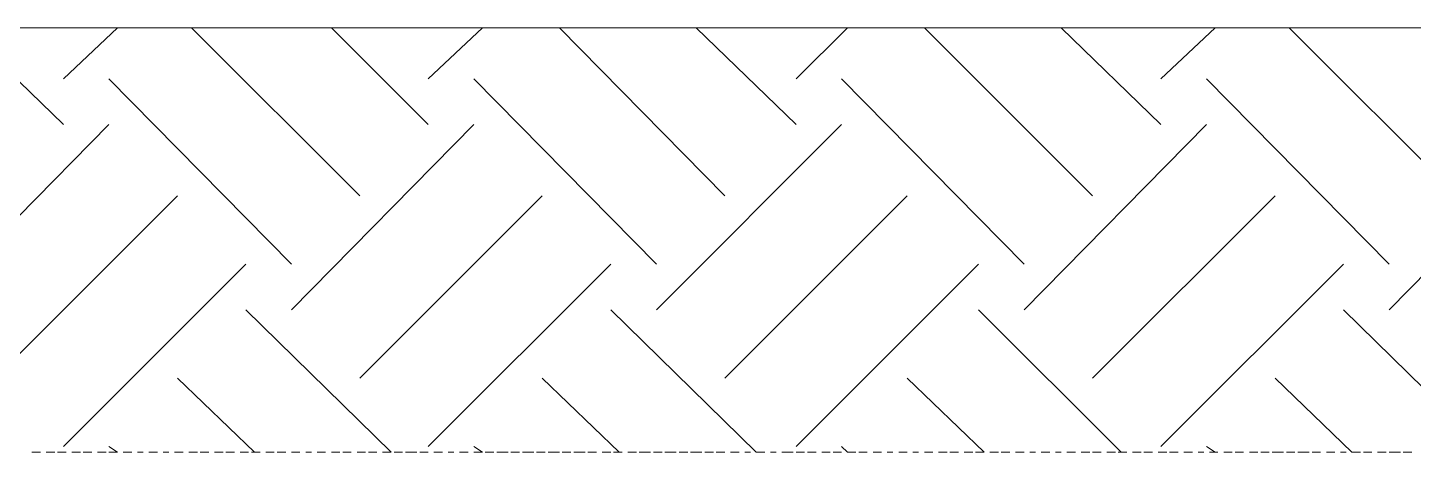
# Model space of a CAD drawing. Header units: millimetres. Extents: x 2928 to 3112, y 1220 to 1280.
# Drawn here: x 3100.313 to 3101.921, y 1272.149 to 1272.642 of the extents above; entities that cross this region are included whole.
import ezdxf

# ---------------------------------------------------------------- set-up
doc = ezdxf.new("R2010")
doc.units = ezdxf.units.MM

msp = doc.modelspace()

# ---------------------------------------------------------------- linework, layer by layer
at = {"color": 7, "linetype": 'Continuous', "lineweight": 9, "true_color": 0x000007}
msp.add_lwpolyline([(3096.91775, 1272.64194), (3102.53469, 1272.64194), (3102.53469, 1272.64194)], dxfattribs=at)
at = {"color": 9, "linetype": 'Continuous', "lineweight": 5, "true_color": 0xbababa}
for points in [[(3100.35473, 1272.52947), (3100.23895, 1272.64194), (3100.23895, 1272.64194)], [(3100.35473, 1272.5824), (3100.41759, 1272.64194), (3100.41759, 1272.64194)], [(3100.69876, 1272.44677), (3100.50359, 1272.64194), (3100.50359, 1272.64194)], [(3100.77815, 1272.52947), (3100.66568, 1272.64194), (3100.66568, 1272.64194)], [(3100.77815, 1272.5824), (3100.84101, 1272.64194), (3100.84101, 1272.64194)], [(3101.12218, 1272.44677), (3100.93032, 1272.64194), (3100.93032, 1272.64194)], [(3101.20488, 1272.52947), (3101.0891, 1272.64194), (3101.0891, 1272.64194)], [(3101.20488, 1272.5824), (3101.26443, 1272.64194), (3101.26443, 1272.64194)], [(3101.54891, 1272.44677), (3101.35374, 1272.64194), (3101.35374, 1272.64194)], [(3101.6283, 1272.52947), (3101.51253, 1272.64194), (3101.51253, 1272.64194)], [(3101.6283, 1272.5824), (3101.69116, 1272.64194), (3101.69116, 1272.64194)], [(3101.97233, 1272.44677), (3101.77716, 1272.64194), (3101.77716, 1272.64194)], [(3100.61937, 1272.36738), (3100.40766, 1272.5824), (3100.40766, 1272.5824)], [(3101.04279, 1272.36738), (3100.83108, 1272.5824), (3100.83108, 1272.5824)], [(3101.46952, 1272.36738), (3101.25781, 1272.5824), (3101.25781, 1272.5824)], [(3101.89294, 1272.36738), (3101.68123, 1272.5824), (3101.68123, 1272.5824)], [(3100.19595, 1272.31445), (3100.40766, 1272.52947), (3100.40766, 1272.52947)], [(3100.61937, 1272.31445), (3100.83108, 1272.52947), (3100.83108, 1272.52947)], [(3101.04279, 1272.31445), (3101.25781, 1272.52947), (3101.25781, 1272.52947)], [(3101.46952, 1272.31445), (3101.68123, 1272.52947), (3101.68123, 1272.52947)], [(3101.89294, 1272.31445), (3102.10465, 1272.52947), (3102.10465, 1272.52947)], [(3100.27534, 1272.23506), (3100.48705, 1272.44677), (3100.48705, 1272.44677)], [(3100.69876, 1272.23506), (3100.91047, 1272.44677), (3100.91047, 1272.44677)], [(3101.12218, 1272.23506), (3101.3339, 1272.44677), (3101.3339, 1272.44677)], [(3101.54891, 1272.23506), (3101.76062, 1272.44677), (3101.76062, 1272.44677)], [(3100.35473, 1272.15567), (3100.56644, 1272.36738), (3100.56644, 1272.36738)], [(3100.77815, 1272.15567), (3100.98987, 1272.36738), (3100.98987, 1272.36738)], [(3101.20488, 1272.15567), (3101.41659, 1272.36738), (3101.41659, 1272.36738)], [(3101.6283, 1272.15567), (3101.84002, 1272.36738), (3101.84002, 1272.36738)], [(3100.73515, 1272.14905), (3100.56644, 1272.31445), (3100.56644, 1272.31445)], [(3101.15857, 1272.14905), (3100.98987, 1272.31445), (3100.98987, 1272.31445)], [(3101.58199, 1272.14905), (3101.41659, 1272.31445), (3101.41659, 1272.31445)], [(3102.00872, 1272.14905), (3101.84002, 1272.31445), (3101.84002, 1272.31445)], [(3100.57637, 1272.14905), (3100.48705, 1272.23506), (3100.48705, 1272.23506)], [(3100.99979, 1272.14905), (3100.91047, 1272.23506), (3100.91047, 1272.23506)], [(3101.42321, 1272.14905), (3101.3339, 1272.23506), (3101.3339, 1272.23506)], [(3101.84994, 1272.14905), (3101.76062, 1272.23506), (3101.76062, 1272.23506)], [(3100.41759, 1272.14905), (3100.40766, 1272.15567), (3100.40766, 1272.15567)], [(3100.84101, 1272.14905), (3100.83108, 1272.15567), (3100.83108, 1272.15567)], [(3101.26443, 1272.14905), (3101.25781, 1272.15567), (3101.25781, 1272.15567)], [(3101.69116, 1272.14905), (3101.68123, 1272.15567), (3101.68123, 1272.15567)]]:
    msp.add_lwpolyline(points, dxfattribs=at)
at = {"color": 252, "linetype": 'Continuous', "lineweight": 5, "true_color": 0x989898}
for points in [[(3100.32827, 1272.14905), (3100.31835, 1272.14905), (3100.31835, 1272.14905)], [(3100.34481, 1272.14905), (3100.33489, 1272.14905), (3100.33489, 1272.14905)], [(3100.35804, 1272.14905), (3100.34812, 1272.14905), (3100.34812, 1272.14905)], [(3100.37458, 1272.14905), (3100.36466, 1272.14905), (3100.36466, 1272.14905)], [(3100.38781, 1272.14905), (3100.37789, 1272.14905), (3100.37789, 1272.14905)], [(3100.40435, 1272.14905), (3100.39443, 1272.14905), (3100.39443, 1272.14905)], [(3100.41759, 1272.14905), (3100.40766, 1272.14905), (3100.40766, 1272.14905)], [(3100.43413, 1272.14905), (3100.4242, 1272.14905), (3100.4242, 1272.14905)], [(3100.44736, 1272.14905), (3100.44074, 1272.14905), (3100.44074, 1272.14905)], [(3100.4639, 1272.14905), (3100.45397, 1272.14905), (3100.45397, 1272.14905)], [(3100.47713, 1272.14905), (3100.47051, 1272.14905), (3100.47051, 1272.14905)], [(3100.49367, 1272.14905), (3100.48375, 1272.14905), (3100.48375, 1272.14905)], [(3100.51021, 1272.14905), (3100.50028, 1272.14905), (3100.50028, 1272.14905)], [(3100.52344, 1272.14905), (3100.51352, 1272.14905), (3100.51352, 1272.14905)], [(3100.53998, 1272.14905), (3100.53006, 1272.14905), (3100.53006, 1272.14905)], [(3100.55321, 1272.14905), (3100.54329, 1272.14905), (3100.54329, 1272.14905)], [(3100.56975, 1272.14905), (3100.55983, 1272.14905), (3100.55983, 1272.14905)], [(3100.58298, 1272.14905), (3100.57306, 1272.14905), (3100.57306, 1272.14905)], [(3100.59952, 1272.14905), (3100.5896, 1272.14905), (3100.5896, 1272.14905)], [(3100.61276, 1272.14905), (3100.60283, 1272.14905), (3100.60283, 1272.14905)], [(3100.6293, 1272.14905), (3100.61937, 1272.14905), (3100.61937, 1272.14905)], [(3100.64253, 1272.14905), (3100.63591, 1272.14905), (3100.63591, 1272.14905)], [(3100.65907, 1272.14905), (3100.64914, 1272.14905), (3100.64914, 1272.14905)], [(3100.67561, 1272.14905), (3100.66568, 1272.14905), (3100.66568, 1272.14905)], [(3100.68884, 1272.14905), (3100.67892, 1272.14905), (3100.67892, 1272.14905)], [(3100.70538, 1272.14905), (3100.69546, 1272.14905), (3100.69546, 1272.14905)], [(3100.71861, 1272.14905), (3100.70869, 1272.14905), (3100.70869, 1272.14905)], [(3100.73515, 1272.14905), (3100.72523, 1272.14905), (3100.72523, 1272.14905)], [(3100.74838, 1272.14905), (3100.73846, 1272.14905), (3100.73846, 1272.14905)], [(3100.76492, 1272.14905), (3100.75169, 1272.14905), (3100.75169, 1272.14905)], [(3100.77815, 1272.14905), (3100.76823, 1272.14905), (3100.76823, 1272.14905)], [(3100.79469, 1272.14905), (3100.78477, 1272.14905), (3100.78477, 1272.14905)], [(3100.80793, 1272.14905), (3100.80131, 1272.14905), (3100.80131, 1272.14905)], [(3100.82447, 1272.14905), (3100.81454, 1272.14905), (3100.81454, 1272.14905)], [(3100.84101, 1272.14905), (3100.83108, 1272.14905), (3100.83108, 1272.14905)], [(3100.85424, 1272.14905), (3100.84431, 1272.14905), (3100.84431, 1272.14905)], [(3100.87078, 1272.14905), (3100.85755, 1272.14905), (3100.85755, 1272.14905)], [(3100.88401, 1272.14905), (3100.87409, 1272.14905), (3100.87409, 1272.14905)], [(3100.90055, 1272.14905), (3100.88732, 1272.14905), (3100.88732, 1272.14905)], [(3100.91378, 1272.14905), (3100.90386, 1272.14905), (3100.90386, 1272.14905)], [(3100.93032, 1272.14905), (3100.91709, 1272.14905), (3100.91709, 1272.14905)], [(3100.94355, 1272.14905), (3100.93363, 1272.14905), (3100.93363, 1272.14905)], [(3100.96009, 1272.14905), (3100.94686, 1272.14905), (3100.94686, 1272.14905)], [(3100.97333, 1272.14905), (3100.9634, 1272.14905), (3100.9634, 1272.14905)], [(3100.98987, 1272.14905), (3100.97994, 1272.14905), (3100.97994, 1272.14905)], [(3101.0031, 1272.14905), (3100.99317, 1272.14905), (3100.99317, 1272.14905)], [(3101.01964, 1272.14905), (3101.00971, 1272.14905), (3101.00971, 1272.14905)], [(3101.03618, 1272.14905), (3101.02295, 1272.14905), (3101.02295, 1272.14905)], [(3101.04941, 1272.14905), (3101.03949, 1272.14905), (3101.03949, 1272.14905)], [(3101.06595, 1272.14905), (3101.05272, 1272.14905), (3101.05272, 1272.14905)], [(3101.07918, 1272.14905), (3101.06926, 1272.14905), (3101.06926, 1272.14905)], [(3101.09572, 1272.14905), (3101.08249, 1272.14905), (3101.08249, 1272.14905)], [(3101.10895, 1272.14905), (3101.09903, 1272.14905), (3101.09903, 1272.14905)], [(3101.12218, 1272.14905), (3101.11226, 1272.14905), (3101.11226, 1272.14905)], [(3101.13872, 1272.14905), (3101.1288, 1272.14905), (3101.1288, 1272.14905)], [(3101.15196, 1272.14905), (3101.14534, 1272.14905), (3101.14534, 1272.14905)], [(3101.1685, 1272.14905), (3101.15857, 1272.14905), (3101.15857, 1272.14905)], [(3101.18173, 1272.14905), (3101.17511, 1272.14905), (3101.17511, 1272.14905)], [(3101.20158, 1272.14905), (3101.18834, 1272.14905), (3101.18834, 1272.14905)], [(3101.21481, 1272.14905), (3101.20488, 1272.14905), (3101.20488, 1272.14905)], [(3101.22804, 1272.14905), (3101.21812, 1272.14905), (3101.21812, 1272.14905)], [(3101.24458, 1272.14905), (3101.23466, 1272.14905), (3101.23466, 1272.14905)], [(3101.25781, 1272.14905), (3101.24789, 1272.14905), (3101.24789, 1272.14905)], [(3101.27435, 1272.14905), (3101.26443, 1272.14905), (3101.26443, 1272.14905)], [(3101.28758, 1272.14905), (3101.27766, 1272.14905), (3101.27766, 1272.14905)], [(3101.30412, 1272.14905), (3101.2942, 1272.14905), (3101.2942, 1272.14905)], [(3101.31736, 1272.14905), (3101.31074, 1272.14905), (3101.31074, 1272.14905)], [(3101.3339, 1272.14905), (3101.32397, 1272.14905), (3101.32397, 1272.14905)], [(3101.34713, 1272.14905), (3101.34051, 1272.14905), (3101.34051, 1272.14905)], [(3101.36367, 1272.14905), (3101.35374, 1272.14905), (3101.35374, 1272.14905)], [(3101.38021, 1272.14905), (3101.37028, 1272.14905), (3101.37028, 1272.14905)], [(3101.39344, 1272.14905), (3101.38351, 1272.14905), (3101.38351, 1272.14905)], [(3101.40998, 1272.14905), (3101.40005, 1272.14905), (3101.40005, 1272.14905)], [(3101.42321, 1272.14905), (3101.41329, 1272.14905), (3101.41329, 1272.14905)], [(3101.43975, 1272.14905), (3101.42983, 1272.14905), (3101.42983, 1272.14905)], [(3101.45298, 1272.14905), (3101.44306, 1272.14905), (3101.44306, 1272.14905)], [(3101.46952, 1272.14905), (3101.4596, 1272.14905), (3101.4596, 1272.14905)], [(3101.48275, 1272.14905), (3101.47614, 1272.14905), (3101.47614, 1272.14905)], [(3101.49929, 1272.14905), (3101.48937, 1272.14905), (3101.48937, 1272.14905)], [(3101.51253, 1272.14905), (3101.50591, 1272.14905), (3101.50591, 1272.14905)], [(3101.52907, 1272.14905), (3101.51914, 1272.14905), (3101.51914, 1272.14905)], [(3101.54561, 1272.14905), (3101.53568, 1272.14905), (3101.53568, 1272.14905)], [(3101.55884, 1272.14905), (3101.54891, 1272.14905), (3101.54891, 1272.14905)], [(3101.57538, 1272.14905), (3101.56545, 1272.14905), (3101.56545, 1272.14905)], [(3101.58861, 1272.14905), (3101.57869, 1272.14905), (3101.57869, 1272.14905)], [(3101.60515, 1272.14905), (3101.59523, 1272.14905), (3101.59523, 1272.14905)], [(3101.61838, 1272.14905), (3101.60846, 1272.14905), (3101.60846, 1272.14905)], [(3101.63492, 1272.14905), (3101.625, 1272.14905), (3101.625, 1272.14905)], [(3101.64815, 1272.14905), (3101.63823, 1272.14905), (3101.63823, 1272.14905)], [(3101.66469, 1272.14905), (3101.65477, 1272.14905), (3101.65477, 1272.14905)], [(3101.67792, 1272.14905), (3101.67131, 1272.14905), (3101.67131, 1272.14905)], [(3101.69446, 1272.14905), (3101.68454, 1272.14905), (3101.68454, 1272.14905)], [(3101.711, 1272.14905), (3101.70108, 1272.14905), (3101.70108, 1272.14905)], [(3101.72424, 1272.14905), (3101.71431, 1272.14905), (3101.71431, 1272.14905)], [(3101.74078, 1272.14905), (3101.73085, 1272.14905), (3101.73085, 1272.14905)], [(3101.75401, 1272.14905), (3101.74408, 1272.14905), (3101.74408, 1272.14905)], [(3101.77055, 1272.14905), (3101.75732, 1272.14905), (3101.75732, 1272.14905)], [(3101.78378, 1272.14905), (3101.77386, 1272.14905), (3101.77386, 1272.14905)], [(3101.80032, 1272.14905), (3101.78709, 1272.14905), (3101.78709, 1272.14905)], [(3101.81355, 1272.14905), (3101.80363, 1272.14905), (3101.80363, 1272.14905)], [(3101.83009, 1272.14905), (3101.82017, 1272.14905), (3101.82017, 1272.14905)], [(3101.84332, 1272.14905), (3101.83671, 1272.14905), (3101.83671, 1272.14905)], [(3101.85986, 1272.14905), (3101.84994, 1272.14905), (3101.84994, 1272.14905)], [(3101.8731, 1272.14905), (3101.86317, 1272.14905), (3101.86317, 1272.14905)], [(3101.88964, 1272.14905), (3101.87971, 1272.14905), (3101.87971, 1272.14905)], [(3101.90618, 1272.14905), (3101.89294, 1272.14905), (3101.89294, 1272.14905)], [(3101.91941, 1272.14905), (3101.90948, 1272.14905), (3101.90948, 1272.14905)]]:
    msp.add_lwpolyline(points, dxfattribs=at)

doc.saveas('drawing.dxf')
